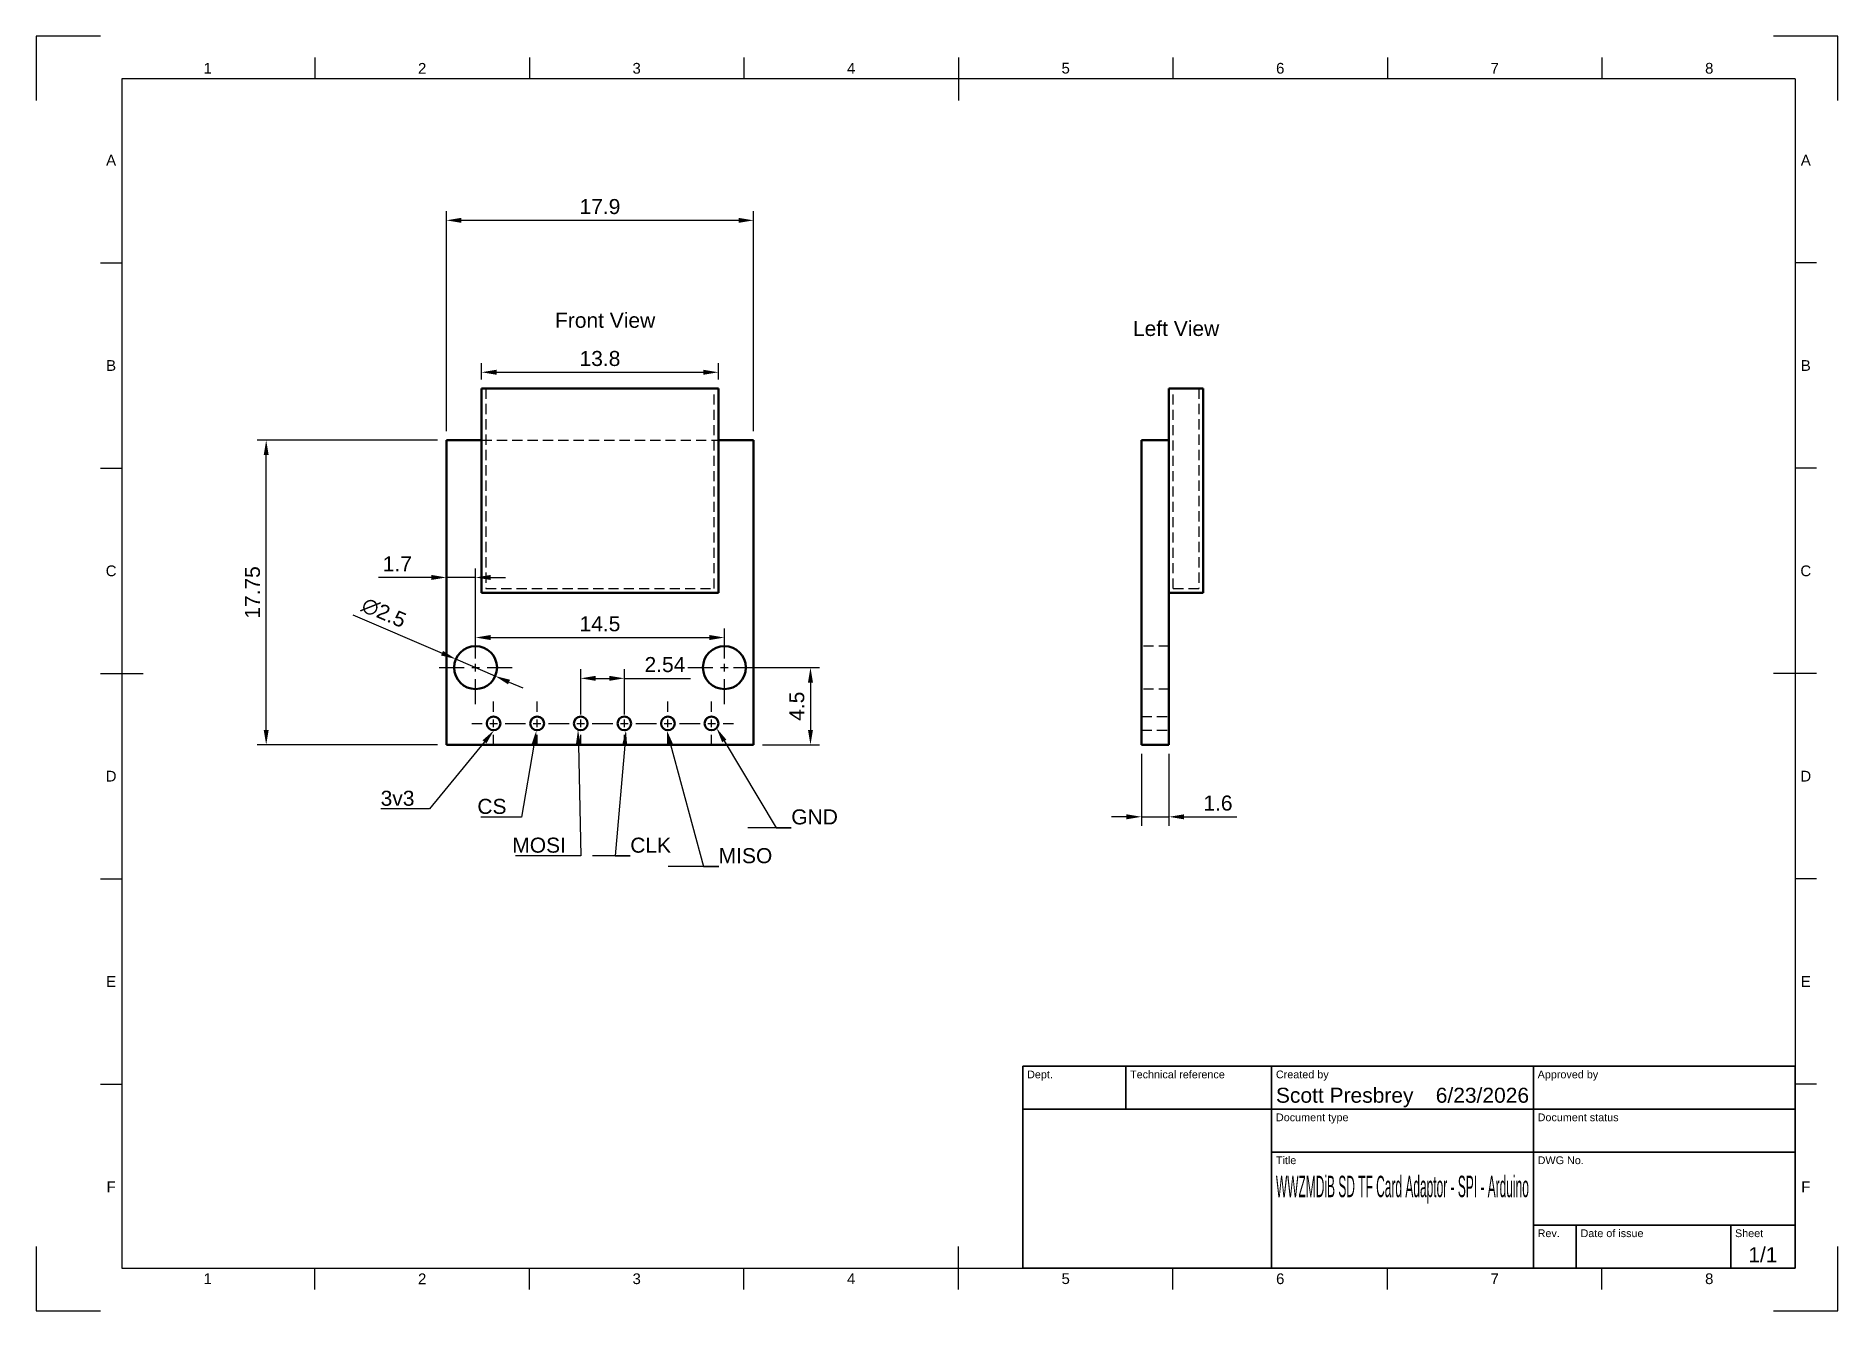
# Model space of a CAD drawing. Header units: millimetres. Extents: x 0 to 420, y 0 to 297.
import ezdxf
from ezdxf import colors
from ezdxf.entities.mleader import LeaderData, LeaderLine
from ezdxf.enums import TextEntityAlignment as Align
from ezdxf.math import Vec2, Vec3

# ---------------------------------------------------------------- set-up
doc = ezdxf.new("R2010")
doc.units = ezdxf.units.MM
doc.header["$LTSCALE"] = 0.75
doc.linetypes.add('CENTER2', pattern=[28.575, 19.05, -3.175, 3.175, -3.175])
doc.linetypes.add('HIDDEN2', pattern=[4.7625, 3.175, -1.5875])
for name, color, linetype, lineweight in [('BORDER', 7, 'Continuous', 25), ('FD_Dimensions', 7, 'Continuous', 25), ('Hidden', 7, 'HIDDEN2', 25), ('Leaders', 7, 'Continuous', 25), ('Notes', 7, 'Continuous', 25), ('Smart Centers', 7, 'CENTER2', 25), ('TITLEBLOCK', 7, 'Continuous', 35), ('Visible', 7, 'Continuous', 50)]:
    doc.layers.add(name, color=color, linetype=linetype, lineweight=lineweight)
doc.styles.add('FusionTitle', font='arial.ttf')
doc.styles.get("Standard").update_dxf_attribs({"font": 'arial.ttf'})
doc.dimstyles.new('Dim-ISO-25', dxfattribs={"dimtxt": 3.5, "dimasz": 3.5, "dimexe": 2.1, "dimexo": 2.1, "dimgap": 1.4, "dimtad": 1, "dimzin": 12, "dimdsep": 46, "dimtxsty": 'Standard', "dimcen": 0, "dimazin": 3, "dimtp": 0.1, "dimtm": 0.1, "dimtfac": 0.714286, "dimtmove": 0, "dimatfit": 3, "dimfxl": 1, "dimtzin": 12, "dimarcsym": 0})

# ---------------------------------------------------------------- blocks, each defined once
blk = doc.blocks.new('ISO_A3_SHEET')
at = {"layer": 'BORDER'}
for p, q in [((65, 292), (65, 287)), ((115, 292), (115, 287)), ((165, 292), (165, 287)), ((215, 292), (215, 282)), ((265, 292), (265, 287)), ((315, 292), (315, 287)), ((365, 292), (365, 287)), ((410, 287), (20, 287)), ((20, 287), (20, 10)), ((410, 287), (410, 10)), ((15, 244.16666), (20, 244.16666)), ((415, 244.16666), (410, 244.16666)), ((15, 196.33333), (20, 196.33333)), ((415, 196.33333), (410, 196.33333)), ((15, 148.5), (25, 148.5)), ((415, 148.5), (405, 148.5)), ((15, 100.66667), (20, 100.66667)), ((415, 100.66667), (410, 100.66667)), ((15, 52.83334), (20, 52.83334)), ((415, 52.83334), (410, 52.83334)), ((215, 5), (215, 15)), ((20, 10), (410, 10)), ((65, 5), (65, 10)), ((115, 5), (115, 10)), ((165, 5), (165, 10)), ((265, 5), (265, 10)), ((315, 5), (315, 10)), ((365, 5), (365, 10))]:
    blk.add_line(p, q, dxfattribs=at)
at = {"layer": 'Defpoints'}
for p, q in [((15, 297), (0, 297)), ((0, 297), (0, 282)), ((420, 297), (405, 297)), ((420, 282), (420, 297)), ((0, 15), (0, 0)), ((420, 0), (420, 15)), ((0, 0), (15, 0)), ((405, 0), (420, 0))]:
    blk.add_line(p, q, dxfattribs=at)
at = {"layer": 'BORDER', "style": 'FusionTitle'}
for s, p in [('1', (40, 289.5)), ('2', (90, 289.5)), ('3', (140, 289.5)), ('4', (190, 289.5)), ('5', (240, 289.5)), ('6', (290, 289.5)), ('7', (340, 289.5)), ('8', (390, 289.5)), ('A', (17.5, 268.08333)), ('A', (412.5, 268.08333)), ('B', (17.5, 220.25)), ('B', (412.5, 220.25)), ('C', (17.5, 172.41667)), ('C', (412.5, 172.41667)), ('D', (17.5, 124.58334)), ('D', (412.5, 124.58334)), ('E', (17.5, 76.75001)), ('E', (412.5, 76.75001)), ('F', (17.5, 28.91668)), ('F', (412.5, 28.91668)), ('1', (40, 7.5)), ('2', (90, 7.5)), ('3', (140, 7.5)), ('4', (190, 7.5)), ('5', (240, 7.5)), ('6', (290, 7.5)), ('7', (340, 7.5)), ('8', (390, 7.5))]:
    blk.add_text(s, height=2.5, dxfattribs=at).set_placement(p, align=Align.MIDDLE)
blk = doc.blocks.new('ISO_TITLEBLOCK')
at = {"layer": 'TITLEBLOCK'}
for p, q in [((0, 47), (-180, 47)), ((-180, 47), (-180, 0)), ((-156, 37), (-156, 47)), ((-122, 0), (-122, 47)), ((-61, 0), (-61, 47)), ((0, 0), (0, 47)), ((-180, 37), (0, 37)), ((-122, 27), (0, 27)), ((-61, 10), (0, 10)), ((-51, 0), (-51, 10)), ((-15, 0), (-15, 10)), ((-180, 0), (0, 0))]:
    blk.add_line(p, q, dxfattribs=at)
at = {"layer": 'TITLEBLOCK', "style": 'FusionTitle'}
for s, p in [('Dept.', (-179, 46)), ('Technical reference', (-155, 46)), ('Created by', (-121, 46)), ('Approved by', (-60, 46)), ('Document type', (-121, 36)), ('Document status', (-60, 36)), ('Title', (-121, 26)), ('DWG No.', (-60, 26)), ('Rev.', (-60, 9)), ('Date of issue', (-50, 9)), ('Sheet', (-14, 9))]:
    blk.add_text(s, height=1.8, dxfattribs=at).set_placement(p, align=Align.TOP_LEFT)
for tag, height, p in [('DEPT', 3.5, (-179, 42)), ('TECHNICAL_REFERENCE', 3.5, (-155, 42)), ('CREATED_BY', 3.5, (-121, 42)), ('APPROVED_BY', 3.5, (-60, 42)), ('DOCUMENT_TYPE', 3.5, (-121, 32)), ('DOCUMENT_STATUS', 3.5, (-60, 32)), ('TITLE_1', 5, (-121, 21.5)), ('TITLE_2', 5, (-121, 14)), ('TITLE_3', 5, (-121, 6.5)), ('DATE_OF_ISSUE', 3.5, (-50, 5))]:
    blk.add_attdef(tag, text='', height=height, dxfattribs=at).set_placement(p, align=Align.TOP_LEFT)
for tag, p in [('CREATED_DATE', (-62, 42)), ('APPROVED_DATE', (-0.99, 42))]:
    blk.add_attdef(tag, text='', height=3.5, dxfattribs=at).set_placement(p, align=Align.TOP_RIGHT)
for tag, height, p in [('DRAWING_NUMBER', 5, (-30.5, 19.75)), ('REV', 3.5, (-56, 4.85)), ('SHEET', 3.5, (-7.5, 4.85))]:
    blk.add_attdef(tag, text='', height=height, dxfattribs=at).set_placement(p, align=Align.TOP_CENTER)
blk = doc.blocks.new('*U5')
at = {"layer": 'Smart Centers', "color": 0, "ltscale": 0.75, "transparency": 16777216}
for p, q in [((0, 2.678906), (0, 5.1)), ((-5.1, 0), (-2.678906, 0)), ((2.678906, 0), (5.1, 0)), ((0, -5.1), (0, -2.678906))]:
    blk.add_line(p, q, dxfattribs=at)
at = {"layer": 'Smart Centers', "color": 0, "linetype": 'Continuous', "ltscale": 0.75, "transparency": 16777216}
for p, q in [((-0.892969, 0), (0.892969, 0)), ((0, -0.892969), (0, 0.892969))]:
    blk.add_line(p, q, dxfattribs=at)
blk = doc.blocks.new('*U6')
at = {"layer": 'Smart Centers', "color": 0, "ltscale": 0.75, "transparency": 16777216}
for p, q in [((0, 2.678906), (0, 5.1)), ((-5.1, 0), (-2.678906, 0)), ((2.678906, 0), (5.1, 0)), ((0, -5.1), (0, -2.678906))]:
    blk.add_line(p, q, dxfattribs=at)
at = {"layer": 'Smart Centers', "color": 0, "linetype": 'Continuous', "ltscale": 0.75, "transparency": 16777216}
for p, q in [((-0.892969, 0), (0.892969, 0)), ((0, -0.892969), (0, 0.892969))]:
    blk.add_line(p, q, dxfattribs=at)
blk = doc.blocks.new('*U7')
at = {"layer": 'Smart Centers', "color": 0, "ltscale": 0.75, "transparency": 16777216}
for p, q in [((0, 2.678906), (0, 5.1)), ((-5.1, 0), (-2.678906, 0)), ((2.678906, 0), (5.1, 0)), ((0, -5.1), (0, -2.678906))]:
    blk.add_line(p, q, dxfattribs=at)
at = {"layer": 'Smart Centers', "color": 0, "linetype": 'Continuous', "ltscale": 0.75, "transparency": 16777216}
for p, q in [((-0.892969, 0), (0.892969, 0)), ((0, -0.892969), (0, 0.892969))]:
    blk.add_line(p, q, dxfattribs=at)
blk = doc.blocks.new('*U8')
at = {"layer": 'Smart Centers', "color": 0, "ltscale": 0.75, "transparency": 16777216}
for p, q in [((0, 2.678906), (0, 5.1)), ((-5.1, 0), (-2.678906, 0)), ((2.678906, 0), (5.1, 0)), ((0, -5.1), (0, -2.678906))]:
    blk.add_line(p, q, dxfattribs=at)
at = {"layer": 'Smart Centers', "color": 0, "linetype": 'Continuous', "ltscale": 0.75, "transparency": 16777216}
for p, q in [((-0.892969, 0), (0.892969, 0)), ((0, -0.892969), (0, 0.892969))]:
    blk.add_line(p, q, dxfattribs=at)
blk = doc.blocks.new('*U9')
at = {"layer": 'Smart Centers', "color": 0, "ltscale": 0.75, "transparency": 16777216}
for p, q in [((0, 2.678906), (0, 5.1)), ((-5.1, 0), (-2.678906, 0)), ((2.678906, 0), (5.1, 0)), ((0, -5.1), (0, -2.678906))]:
    blk.add_line(p, q, dxfattribs=at)
at = {"layer": 'Smart Centers', "color": 0, "linetype": 'Continuous', "ltscale": 0.75, "transparency": 16777216}
for p, q in [((-0.892969, 0), (0.892969, 0)), ((0, -0.892969), (0, 0.892969))]:
    blk.add_line(p, q, dxfattribs=at)
blk = doc.blocks.new('*U10')
at = {"layer": 'Smart Centers', "color": 0, "ltscale": 0.75, "transparency": 16777216}
for p, q in [((0, 2.678906), (0, 5.1)), ((-5.1, 0), (-2.678906, 0)), ((2.678906, 0), (5.1, 0)), ((0, -5.1), (0, -2.678906))]:
    blk.add_line(p, q, dxfattribs=at)
at = {"layer": 'Smart Centers', "color": 0, "linetype": 'Continuous', "ltscale": 0.75, "transparency": 16777216}
for p, q in [((-0.892969, 0), (0.892969, 0)), ((0, -0.892969), (0, 0.892969))]:
    blk.add_line(p, q, dxfattribs=at)
blk = doc.blocks.new('*D22')
at = {"layer": 'Defpoints', "color": 0, "transparency": 16777216}
for p in [(53.643528, 202.873544), (95.643528, 202.873544), (95.643528, 131.873544)]:
    blk.add_point(p, dxfattribs=at)
at = {"layer": 'FD_Dimensions', "color": 0, "lineweight": -2, "transparency": 16777216}
for p, q in [((93.543528, 202.873544), (51.543528, 202.873544)), ((53.643528, 135.373544), (53.643528, 199.373544)), ((93.543528, 131.873544), (51.543528, 131.873544))]:
    blk.add_line(p, q, dxfattribs=at)
at = {"layer": 'FD_Dimensions', "color": 0, "transparency": 16777216}
for points in [[(53.060195, 199.373544), (54.226861, 199.373544), (53.643528, 202.873544)], [(53.060195, 135.373544), (54.226861, 135.373544), (53.643528, 131.873544)]]:
    blk.add_solid(points, dxfattribs=at)
at = {"layer": 'FD_Dimensions', "color": 0, "transparency": 16777216, "insert": (50.456522, 167.373544), "char_height": 3.5, "attachment_point": 5, "rotation": 90}
blk.add_mtext('17.75', dxfattribs=at)
blk = doc.blocks.new('*D23')
at = {"layer": 'Defpoints', "color": 0, "transparency": 16777216}
for p in [(95.643528, 254.067679), (95.643528, 202.873544), (167.243528, 202.873544)]:
    blk.add_point(p, dxfattribs=at)
at = {"layer": 'FD_Dimensions', "color": 0, "lineweight": -2, "transparency": 16777216}
for p, q in [((95.643528, 204.973544), (95.643528, 256.167679)), ((163.743528, 254.067679), (99.143528, 254.067679)), ((167.243528, 204.973544), (167.243528, 256.167679))]:
    blk.add_line(p, q, dxfattribs=at)
at = {"layer": 'FD_Dimensions', "color": 0, "transparency": 16777216}
for points in [[(99.143528, 254.651013), (99.143528, 253.484346), (95.643528, 254.067679)], [(163.743528, 254.651013), (163.743528, 253.484346), (167.243528, 254.067679)]]:
    blk.add_solid(points, dxfattribs=at)
at = {"layer": 'FD_Dimensions', "color": 0, "transparency": 16777216, "insert": (131.443528, 257.254685), "char_height": 3.5, "attachment_point": 5}
blk.add_mtext('17.9', dxfattribs=at)
blk = doc.blocks.new('*D24')
at = {"layer": 'Defpoints', "color": 0, "transparency": 16777216}
for p in [(159.043528, 218.677194), (103.843528, 214.873544), (159.043528, 214.873544)]:
    blk.add_point(p, dxfattribs=at)
at = {"layer": 'FD_Dimensions', "color": 0, "lineweight": -2, "transparency": 16777216}
for p, q in [((103.843528, 216.973544), (103.843528, 220.777194)), ((107.343528, 218.677194), (155.543528, 218.677194)), ((159.043528, 216.973544), (159.043528, 220.777194))]:
    blk.add_line(p, q, dxfattribs=at)
at = {"layer": 'FD_Dimensions', "color": 0, "transparency": 16777216}
for points in [[(107.343528, 219.260527), (107.343528, 218.09386), (103.843528, 218.677194)], [(155.543528, 219.260527), (155.543528, 218.09386), (159.043528, 218.677194)]]:
    blk.add_solid(points, dxfattribs=at)
at = {"layer": 'FD_Dimensions', "color": 0, "transparency": 16777216, "insert": (131.443528, 221.865393), "char_height": 3.5, "attachment_point": 5}
blk.add_mtext('13.8', dxfattribs=at)
blk = doc.blocks.new('*D25')
at = {"layer": 'Defpoints', "color": 0, "transparency": 16777216}
for p in [(257.666225, 131.873544), (264.066225, 131.873544), (264.066225, 115.110313)]:
    blk.add_point(p, dxfattribs=at)
at = {"layer": 'FD_Dimensions', "color": 0, "lineweight": -2, "transparency": 16777216}
for p, q in [((257.666225, 129.773544), (257.666225, 113.010313)), ((264.066225, 129.773544), (264.066225, 113.010313)), ((254.166225, 115.110313), (250.666225, 115.110313)), ((257.666225, 115.110313), (264.066225, 115.110313)), ((267.566225, 115.110313), (279.906471, 115.110313))]:
    blk.add_line(p, q, dxfattribs=at)
at = {"layer": 'FD_Dimensions', "color": 0, "transparency": 16777216}
for points in [[(254.166225, 115.693646), (254.166225, 114.52698), (257.666225, 115.110313)], [(267.566225, 115.693646), (267.566225, 114.52698), (264.066225, 115.110313)]]:
    blk.add_solid(points, dxfattribs=at)
at = {"layer": 'FD_Dimensions', "color": 0, "transparency": 16777216, "insert": (275.486348, 118.297318), "char_height": 3.5, "attachment_point": 5}
blk.add_mtext('1.6', dxfattribs=at)
blk = doc.blocks.new('*U15')
at = {"layer": 'Smart Centers', "color": 0, "ltscale": 0.75, "transparency": 16777216}
for p, q in [((0, 2.678906), (0, 8.5)), ((-8.5, 0), (-2.678906, 0)), ((2.678906, 0), (8.5, 0)), ((0, -8.5), (0, -2.678906))]:
    blk.add_line(p, q, dxfattribs=at)
at = {"layer": 'Smart Centers', "color": 0, "linetype": 'Continuous', "ltscale": 0.75, "transparency": 16777216}
for p, q in [((-0.892969, 0), (0.892969, 0)), ((0, -0.892969), (0, 0.892969))]:
    blk.add_line(p, q, dxfattribs=at)
blk = doc.blocks.new('*U16')
at = {"layer": 'Smart Centers', "color": 0, "ltscale": 0.75, "transparency": 16777216}
for p, q in [((0, 2.678906), (0, 8.5)), ((-8.5, 0), (-2.678906, 0)), ((2.678906, 0), (8.5, 0)), ((0, -8.5), (0, -2.678906))]:
    blk.add_line(p, q, dxfattribs=at)
at = {"layer": 'Smart Centers', "color": 0, "linetype": 'Continuous', "ltscale": 0.75, "transparency": 16777216}
for p, q in [((-0.892969, 0), (0.892969, 0)), ((0, -0.892969), (0, 0.892969))]:
    blk.add_line(p, q, dxfattribs=at)
blk = doc.blocks.new('*D26')
at = {"layer": 'Defpoints', "color": 0, "transparency": 16777216}
for p in [(97.850736, 151.849971), (107.03632, 147.897118)]:
    blk.add_point(p, dxfattribs=at)
at = {"layer": 'FD_Dimensions', "color": 0, "lineweight": -2, "transparency": 16777216}
for p, q in [((73.802669, 162.198629), (94.635781, 153.233469)), ((107.03632, 147.897118), (97.850736, 151.849971)), ((110.251274, 146.51362), (113.466229, 145.130121))]:
    blk.add_line(p, q, dxfattribs=at)
at = {"layer": 'FD_Dimensions', "color": 0, "transparency": 16777216}
for points in [[(94.866364, 153.769295), (94.405198, 152.697644), (97.850736, 151.849971)], [(110.481857, 147.049445), (110.020691, 145.977794), (107.03632, 147.897118)]]:
    blk.add_solid(points, dxfattribs=at)
at = {"layer": 'FD_Dimensions', "color": 0, "transparency": 16777216, "insert": (81.074681, 162.645385), "char_height": 3.5, "attachment_point": 5, "rotation": 336.71623808}
blk.add_mtext('∅2.5', dxfattribs=at)
blk = doc.blocks.new('*D27')
at = {"layer": 'Defpoints', "color": 0, "transparency": 16777216}
for p in [(95.643528, 172.532213), (95.643528, 170.873544), (102.443528, 149.873544)]:
    blk.add_point(p, dxfattribs=at)
at = {"layer": 'FD_Dimensions', "color": 0, "lineweight": -2, "transparency": 16777216}
for p, q in [((102.443528, 151.973544), (102.443528, 172.973544)), ((92.143528, 170.873544), (79.800895, 170.873544)), ((102.443528, 170.873544), (95.643528, 170.873544)), ((95.643528, 170.432213), (95.643528, 168.773544)), ((105.943528, 170.873544), (109.443528, 170.873544))]:
    blk.add_line(p, q, dxfattribs=at)
at = {"layer": 'FD_Dimensions', "color": 0, "transparency": 16777216}
for points in [[(92.143528, 171.456878), (92.143528, 170.290211), (95.643528, 170.873544)], [(105.943528, 171.456878), (105.943528, 170.290211), (102.443528, 170.873544)]]:
    blk.add_solid(points, dxfattribs=at)
at = {"layer": 'FD_Dimensions', "color": 0, "transparency": 16777216, "insert": (84.222211, 174.030707), "char_height": 3.5, "attachment_point": 5}
blk.add_mtext('1.7', dxfattribs=at)
blk = doc.blocks.new('*D28')
at = {"layer": 'Defpoints', "color": 0, "transparency": 16777216}
for p in [(160.443528, 156.877947), (102.443528, 149.873544), (160.443528, 149.873544)]:
    blk.add_point(p, dxfattribs=at)
at = {"layer": 'FD_Dimensions', "color": 0, "lineweight": -2, "transparency": 16777216}
for p, q in [((102.443528, 151.973544), (102.443528, 158.977947)), ((105.943528, 156.877947), (156.943528, 156.877947)), ((160.443528, 151.973544), (160.443528, 158.977947))]:
    blk.add_line(p, q, dxfattribs=at)
at = {"layer": 'FD_Dimensions', "color": 0, "transparency": 16777216}
for points in [[(105.943528, 157.461281), (105.943528, 156.294614), (102.443528, 156.877947)], [(156.943528, 157.461281), (156.943528, 156.294614), (160.443528, 156.877947)]]:
    blk.add_solid(points, dxfattribs=at)
at = {"layer": 'FD_Dimensions', "color": 0, "transparency": 16777216, "insert": (131.443528, 160.064953), "char_height": 3.5, "attachment_point": 5}
blk.add_mtext('14.5', dxfattribs=at)
blk = doc.blocks.new('*D29')
at = {"layer": 'Defpoints', "color": 0, "transparency": 16777216}
for p in [(160.443528, 149.873544), (167.243528, 131.873544), (180.508405, 131.873544)]:
    blk.add_point(p, dxfattribs=at)
at = {"layer": 'FD_Dimensions', "color": 0, "lineweight": -2, "transparency": 16777216}
for p, q in [((162.543528, 149.873544), (182.608405, 149.873544)), ((180.508405, 146.373544), (180.508405, 135.373544)), ((169.343528, 131.873544), (182.608405, 131.873544))]:
    blk.add_line(p, q, dxfattribs=at)
at = {"layer": 'FD_Dimensions', "color": 0, "transparency": 16777216}
for points in [[(179.925071, 146.373544), (181.091738, 146.373544), (180.508405, 149.873544)], [(179.925071, 135.373544), (181.091738, 135.373544), (180.508405, 131.873544)]]:
    blk.add_solid(points, dxfattribs=at)
at = {"layer": 'FD_Dimensions', "color": 0, "transparency": 16777216, "insert": (177.328562, 140.873544), "char_height": 3.5, "attachment_point": 5, "rotation": 90}
blk.add_mtext('4.5', dxfattribs=at)
blk = doc.blocks.new('*D30')
at = {"layer": 'Defpoints', "color": 0, "transparency": 16777216}
for p in [(137.123528, 147.373544), (126.963528, 136.873544), (137.123528, 136.873544)]:
    blk.add_point(p, dxfattribs=at)
at = {"layer": 'FD_Dimensions', "color": 0, "lineweight": -2, "transparency": 16777216}
for p, q in [((126.963528, 138.973544), (126.963528, 149.473544)), ((130.463528, 147.373544), (133.623528, 147.373544)), ((137.123528, 138.973544), (137.123528, 149.473544)), ((137.123528, 147.373544), (152.560295, 147.373544))]:
    blk.add_line(p, q, dxfattribs=at)
at = {"layer": 'FD_Dimensions', "color": 0, "transparency": 16777216}
for points in [[(130.463528, 147.956878), (130.463528, 146.790211), (126.963528, 147.373544)], [(133.623528, 147.956878), (133.623528, 146.790211), (137.123528, 147.373544)]]:
    blk.add_solid(points, dxfattribs=at)
at = {"layer": 'FD_Dimensions', "color": 0, "transparency": 16777216, "insert": (146.591911, 150.56055), "char_height": 3.5, "attachment_point": 5}
blk.add_mtext('2.54', dxfattribs=at)

msp = doc.modelspace()

# ---------------------------------------------------------------- linework, layer by layer
at = {"layer": 'Hidden'}
for p, q in [((104.843528, 214.873544), (104.843528, 168.273544)), ((158.043528, 168.273544), (158.043528, 214.873544)), ((103.843528, 202.873544), (159.043528, 202.873544)), ((104.843528, 168.273544), (158.043528, 168.273544))]:
    msp.add_line(p, q, dxfattribs=at)
at = {"layer": 'Hidden', "extrusion": (1, -2e-16, 2.967e-13)}
for p, q in [((265.066225, 168.273544), (265.066225, 214.873544)), ((271.066225, 214.873544), (271.066225, 168.273544)), ((265.066225, 168.273544), (271.066225, 168.273544)), ((264.066225, 154.873544), (257.666225, 154.873544)), ((264.066225, 144.873544), (257.666225, 144.873544)), ((257.666225, 138.473544), (264.066225, 138.473544)), ((257.666225, 135.273544), (264.066225, 135.273544))]:
    msp.add_line(p, q, dxfattribs=at)
at = {"layer": 'Visible'}
for p, q in [((103.843528, 214.873544), (103.843528, 167.273544)), ((159.043528, 214.873544), (103.843528, 214.873544)), ((159.043528, 167.273544), (159.043528, 214.873544)), ((95.643528, 131.873544), (95.643528, 202.873544)), ((95.643528, 202.873544), (103.843528, 202.873544)), ((159.043528, 202.873544), (167.243528, 202.873544)), ((167.243528, 202.873544), (167.243528, 131.873544)), ((103.843528, 167.273544), (159.043528, 167.273544)), ((167.243528, 131.873544), (95.643528, 131.873544))]:
    msp.add_line(p, q, dxfattribs=at)
at = {"layer": 'Visible', "extrusion": (1, -2e-16, 2.967e-13)}
for p, q in [((264.066225, 202.873544), (264.066225, 214.873544)), ((264.066225, 214.873544), (272.066225, 214.873544)), ((272.066225, 214.873544), (272.066225, 167.273544)), ((264.066225, 202.873544), (257.666225, 202.873544)), ((257.666225, 131.873544), (257.666225, 202.873544)), ((264.066225, 131.873544), (264.066225, 202.873544)), ((264.066225, 167.273544), (272.066225, 167.273544)), ((264.066225, 131.873544), (257.666225, 131.873544))]:
    msp.add_line(p, q, dxfattribs=at)
at = {"layer": 'Visible', "extrusion": (0, 0, -1)}
for centre, radius in [((-102.443528, 149.873544), 5), ((-160.443528, 149.873544), 5), ((-106.643528, 136.873544), 1.6), ((-116.803528, 136.873544), 1.6), ((-126.963528, 136.873544), 1.6), ((-137.123528, 136.873544), 1.6), ((-147.283528, 136.873544), 1.6), ((-157.443528, 136.873544), 1.6)]:
    msp.add_circle(centre, radius, dxfattribs=at)

# ---------------------------------------------------------------- block references
at = {"layer": 'BORDER'}
msp.add_blockref('ISO_A3_SHEET', (0, 0), dxfattribs=at)
at = {"layer": 'Smart Centers', "ltscale": 0.75}
for name, p in [('*U16', (102.443528, 149.873544)), ('*U15', (160.443528, 149.873544)), ('*U6', (106.643528, 136.873544)), ('*U9', (116.803528, 136.873544)), ('*U8', (126.963528, 136.873544)), ('*U5', (137.123528, 136.873544)), ('*U7', (147.283528, 136.873544)), ('*U10', (157.443528, 136.873544))]:
    msp.add_blockref(name, p, dxfattribs=at)
at = {"layer": 'TITLEBLOCK'}
ref = msp.add_blockref('ISO_TITLEBLOCK', (410, 10), dxfattribs=at)
ref.add_attrib('CREATED_DATE', '6/23/2026', dxfattribs={"height": 3.5, "style": 'FusionTitle'}).set_placement((348, 52), align=Align.TOP_RIGHT)
ref.add_attrib('SHEET', '1/1', dxfattribs={"height": 3.5, "style": 'FusionTitle'}).set_placement((402.5, 14.85), align=Align.TOP_CENTER)
ref.add_attrib('TITLE_1', 'WWZMDiB SD TF Card Adaptor - SPI - Arduino', dxfattribs={"height": 5, "style": 'FusionTitle', "width": 0.398752}).set_placement((289, 31.5), align=Align.TOP_LEFT)
ref.add_attrib('CREATED_BY', 'Scott Presbrey', dxfattribs={"height": 3.5, "style": 'FusionTitle'}).set_placement((289, 52), align=Align.TOP_LEFT)

# ---------------------------------------------------------------- texts
at = {"layer": 'Notes', "char_height": 3.5, "attachment_point": 1}
for s, width, insert in [('Front View', 48.048117, (120.962278, 232.532732)), ('Left View', 31.531577, (255.678022, 230.627159))]:
    msp.add_mtext_dynamic_manual_height_columns(s, width=width, gutter_width=17.5, heights=[0], dxfattribs=dict(at, insert=insert))

# ---------------------------------------------------------------- dimensions: what is measured, and where the dimension line sits
at = {"layer": 'FD_Dimensions'}
for p1, p2, distance, picture, middle in [((167.243528, 202.873544), (95.643528, 202.873544), -51.194135, '*D23', (131.443528, 257.254685)), ((103.843528, 214.873544), (159.043528, 214.873544), 3.80365, '*D24', (131.443528, 221.865393)), ((95.643528, 131.873544), (95.643528, 202.873544), 42, '*D22', (50.456522, 167.373544)), ((102.443528, 149.873544), (160.443528, 149.873544), 7.004403, '*D28', (131.443528, 160.064953)), ((126.963528, 136.873544), (137.123528, 136.873544), 10.5, '*D30', (146.591911, 150.56055))]:
    dim = msp.add_aligned_dim(p1=p1, p2=p2, distance=distance, dimstyle='Dim-ISO-25', override={"dimlfac": 0.25, "dimclrd": 0, "dimclre": 0}, dxfattribs=at)
    dim.commit()
    dim.dimension.update_dxf_attribs({"geometry": picture, "text_midpoint": middle})
for base, p1, p2, angle, picture, middle in [((95.643528, 170.873544), (102.443528, 149.873544), (95.643528, 172.532213), 180, '*D27', (84.222211, 174.030707)), ((180.508405, 131.873544), (160.443528, 149.873544), (167.243528, 131.873544), 270, '*D29', (177.328562, 140.873544)), ((264.066225, 115.110313), (257.666225, 131.873544), (264.066225, 131.873544), 180, '*D25', (275.486348, 118.297318))]:
    dim = msp.add_linear_dim(base=base, p1=p1, p2=p2, angle=angle, dimstyle='Dim-ISO-25', override={"dimlfac": 0.25, "dimclrd": 0, "dimclre": 0}, dxfattribs=at)
    dim.commit()
    dim.dimension.update_dxf_attribs({"geometry": picture, "text_midpoint": middle})
dim = msp.add_diameter_dim_2p(p1=(107.03632, 147.897118), p2=(97.850736, 151.849971), dimstyle='Dim-ISO-25', override={"dimlfac": 0.25, "dimclrd": 0, "dimclre": 0}, dxfattribs=at)
dim.commit()
dim.dimension.update_dxf_attribs({"geometry": '*D26', "text_midpoint": (79.776212, 159.62802), "dimtype": 163})

# ---------------------------------------------------------------- leaders
at = {"layer": 'Leaders'}
ml = msp.add_multileader_mtext('Standard', dxfattribs=at)
ml.set_content('3v3', color=256)
ml.set_leader_properties()
ml.build(insert=Vec2(0, 0))
ml.multileader.update_dxf_attribs({"text_left_attachment_type": 5, "text_right_attachment_type": 5, "dogleg_length": 3.5, "arrow_head_size": 3.5})
ctx = ml.context
ctx.base_point, ctx.char_height, ctx.arrow_head_size, ctx.landing_gap_size, ctx.plane_origin = Vec3(80.747415, 116.975586), 3.5, 3.5, 0, Vec3(105.705423, 136.440034)
ctx.left_attachment, ctx.right_attachment, ctx.text_align_type = 5, 5, 2
notes = []
notes.append((ctx, [(0, (1, 1, 0), (91.703418, 116.975586), (-1, 0), 3.5, [(0, [(106.745423, 135.276792)], 0, [])])]))
ctx.mtext.insert, ctx.mtext.alignment, ctx.mtext.flow_direction = Vec3(88.203418, 121.189911), 3, 5
ml = msp.add_multileader_mtext('Standard', dxfattribs=at)
ml.set_content('CS', color=256)
ml.set_leader_properties()
ml.build(insert=Vec2(0, 0))
ml.multileader.update_dxf_attribs({"text_left_attachment_type": 5, "text_right_attachment_type": 5, "dogleg_length": 3.5, "arrow_head_size": 3.5})
ctx = ml.context
ctx.base_point, ctx.char_height, ctx.arrow_head_size, ctx.landing_gap_size, ctx.plane_origin = Vec3(103.36489, 115.033547), 3.5, 3.5, 0, Vec3(115.588977, 136.446335)
ctx.left_attachment, ctx.right_attachment, ctx.text_align_type = 5, 5, 2
notes.append((ctx, [(0, (1, 1, 0), (113.158205, 115.033547), (-1, 0), 3.5, [(0, [(116.628977, 135.283094)], 0, [])])]))
ctx.mtext.insert, ctx.mtext.alignment, ctx.mtext.flow_direction = Vec3(109.658205, 119.293233), 3, 5
ml = msp.add_multileader_mtext('Standard', dxfattribs=at)
ml.set_content('MOSI', color=256)
ml.set_leader_properties()
ml.build(insert=Vec2(0, 0))
ml.multileader.update_dxf_attribs({"text_left_attachment_type": 5, "text_right_attachment_type": 5, "dogleg_length": 3.5, "arrow_head_size": 3.5})
ctx = ml.context
ctx.base_point, ctx.char_height, ctx.arrow_head_size, ctx.landing_gap_size, ctx.plane_origin = Vec3(111.817179, 105.998843), 3.5, 3.5, 0, Vec3(125.27974, 136.572021)
ctx.left_attachment, ctx.right_attachment, ctx.text_align_type = 5, 5, 2
notes.append((ctx, [(0, (1, 1, 0), (127.010903, 105.998843), (-1, 0), 3.5, [(0, [(126.31974, 135.408779)], 0, [])])]))
ctx.mtext.insert, ctx.mtext.alignment, ctx.mtext.flow_direction = Vec3(123.510903, 110.260916), 3, 5
ml = msp.add_multileader_mtext('Standard', dxfattribs=at)
ml.set_content('CLK', color=256)
ml.set_leader_properties()
ml.build(insert=Vec2(0, 0))
ml.multileader.update_dxf_attribs({"text_left_attachment_type": 5, "text_right_attachment_type": 5, "dogleg_length": 3.5, "arrow_head_size": 3.5})
ctx = ml.context
ctx.base_point, ctx.char_height, ctx.arrow_head_size, ctx.landing_gap_size, ctx.plane_origin = Vec3(138.508962, 105.998843), 3.5, 3.5, 0, Vec3(136.460448, 136.481816)
ctx.left_attachment, ctx.right_attachment = 5, 5
notes.append((ctx, [(1, (1, 1, 0), (135.008962, 105.998843), (1, 0), 3.5, [(0, [(137.500448, 135.318575)], 0, [])])]))
ctx.mtext.insert, ctx.mtext.flow_direction = Vec3(138.508962, 110.258529), 5
ml = msp.add_multileader_mtext('Standard', dxfattribs=at)
ml.set_content('MISO', color=256)
ml.set_leader_properties()
ml.build(insert=Vec2(0, 0))
ml.multileader.update_dxf_attribs({"text_left_attachment_type": 5, "text_right_attachment_type": 5, "dogleg_length": 3.5, "arrow_head_size": 3.5})
ctx = ml.context
ctx.base_point, ctx.char_height, ctx.arrow_head_size, ctx.landing_gap_size, ctx.plane_origin = Vec3(159.113551, 103.550185), 3.5, 3.5, 0, Vec3(145.959388, 136.462218)
ctx.left_attachment, ctx.right_attachment = 5, 5
notes.append((ctx, [(1, (1, 1, 0), (155.613551, 103.550185), (1, 0), 3.5, [(0, [(146.999388, 135.298977)], 0, [])])]))
ctx.mtext.insert, ctx.mtext.flow_direction = Vec3(159.113551, 107.812259), 5
ml = msp.add_multileader_mtext('Standard', dxfattribs=at)
ml.set_content('GND', color=256)
ml.set_leader_properties()
ml.build(insert=Vec2(0, 0))
ml.multileader.update_dxf_attribs({"text_left_attachment_type": 5, "text_right_attachment_type": 5, "dogleg_length": 3.5, "arrow_head_size": 3.5})
ctx = ml.context
ctx.base_point, ctx.char_height, ctx.arrow_head_size, ctx.landing_gap_size, ctx.plane_origin = Vec3(176.038977, 112.584889), 3.5, 3.5, 0, Vec3(157.573763, 136.945663)
ctx.left_attachment, ctx.right_attachment = 5, 5
notes.append((ctx, [(1, (1, 1, 0), (172.538977, 112.584889), (1, 0), 3.5, [(0, [(158.613763, 135.782421)], 0, [])])]))
ctx.mtext.insert, ctx.mtext.flow_direction = Vec3(176.038977, 116.844576), 5
for ctx, leaders in notes:
    for number, flags, end, landing, length, lines in leaders:
        leader = LeaderData()
        leader.index, (leader.has_last_leader_line, leader.has_dogleg_vector, leader.attachment_direction) = number, flags
        leader.last_leader_point, leader.dogleg_vector, leader.dogleg_length = Vec3(end), Vec3(landing), length
        for number, points, colour, breaks in lines:
            line = LeaderLine()
            line.index, line.vertices, line.color, line.breaks = number, Vec3.list(points), colors.encode_raw_color(colour), breaks
            leader.lines.append(line)
        ctx.leaders.append(leader)

doc.saveas('drawing.dxf')
